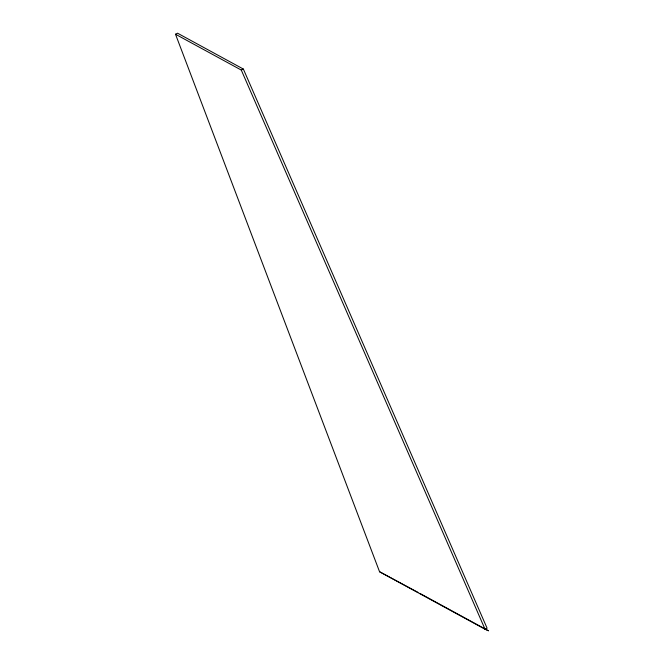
<?xml version="1.0" encoding="UTF-8"?>
<svg xmlns="http://www.w3.org/2000/svg" width="664" height="664" viewBox="0 0 664 664"><rect width="100%" height="100%" fill="white"/><g stroke="black" fill="none" stroke-linecap="round" stroke-linejoin="round"><path stroke-width="1" d="M175.495 34.221L177.554 33.2L243.356 69.056L487.094 628.202L485.035 629.223L379.559 571.745L175.495 34.221L241.289 70.069L485.035 629.223L488.505 630.8L419.772 593.342M241.289 70.069L243.356 69.056M379.559 571.745L417.963 592.354"/></g></svg>
